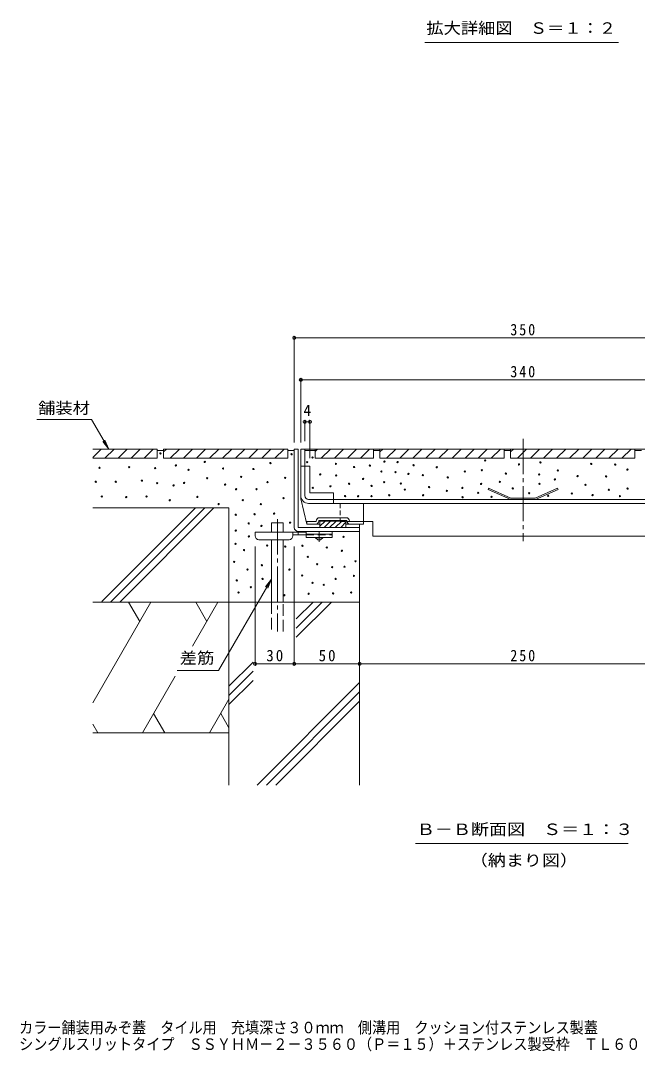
# Model space of a CAD drawing. Units: millimetres at full size, sheet at 1:3, with parts at other scales. Extents: x -1126 to 1153, y -824 to 816.
# Drawn here: x 210 to 682, y -824 to -35 of the extents above; entities that cross this region are included whole.
import ezdxf
from ezdxf.enums import TextEntityAlignment as Align

# ---------------------------------------------------------------- set-up
doc = ezdxf.new("R2010")
doc.units = ezdxf.units.MM
doc.header["$LTSCALE"] = 3
doc.header["$PDMODE"] = 32
doc.header["$PDSIZE"] = 2.4
for name, pattern in [('CHAIN1', [8, 5, -1, 1, -1]), ('CHAIN2', [12, 9, -1, 1, -1]), ('DASHED1', [1.8, 1.2, -0.6]), ('DASHED2', [3, 2, -1]), ('DASHED3', [4, 3, -1])]:
    doc.linetypes.add(name, pattern=pattern)
for name, color, linetype, lineweight in [('4-0', 7, 'CHAIN2', 9), ('4-1', 2, 'Continuous', 9), ('4-2', 3, 'Continuous', 9), ('4-3', 4, 'Continuous', 9), ('4-4', 7, 'Continuous', 9), ('4-5', 7, 'Continuous', 9), ('4-6', 6, 'Continuous', 9), ('4-9', 5, 'Continuous', 5), ('4-C', 2, 'Continuous', 9), ('4-E', 7, 'Continuous', 9), ('D-5', 7, 'Continuous', 9)]:
    doc.layers.add(name, color=color, linetype=linetype, lineweight=lineweight)
doc.layers.add('F-5_F-5ﾚｲﾔ', color=2, linetype='Continuous')
doc.styles.add('ＭＳ ゴシック', font='')
doc.styles.get('ＭＳ ゴシック').set_extended_font_data('MS Gothic')

msp = doc.modelspace()

# ---------------------------------------------------------------- linework, layer by layer
at = {"layer": '4-0'}
msp.add_line((594.265, -355.362), (594.265, -433.478), dxfattribs=at)
at = {"layer": '4-1'}
for p, q in [((419.265, -423.119), (419.265, -363.119)), ((422.265, -423.119), (469.265, -423.119)), ((469.265, -426.119), (469.265, -423.119)), ((422.265, -426.119), (469.265, -426.119))]:
    msp.add_line(p, q, dxfattribs=at)
msp.add_lwpolyline([(422.265, -423.119), (422.265, -363.119), (419.265, -363.119)], dxfattribs=at)
msp.add_arc((422.265, -423.119), 3, 180, 270, dxfattribs=at)
at = {"layer": '4-2'}
for p, q in [((424.265, -398.619), (424.265, -363.119)), ((424.265, -363.119), (755.265, -363.119)), ((427.265, -398.619), (427.265, -363.119)), ((567.914, -393.119), (567.513, -394.035)), ((584.824, -401.619), (567.513, -394.035)), ((585.033, -400.619), (567.914, -393.119)), ((603.497, -400.619), (620.616, -393.119)), ((603.707, -401.619), (621.018, -394.035)), ((620.616, -393.119), (621.018, -394.035)), ((430.265, -401.619), (734.265, -401.619)), ((585.033, -400.619), (603.497, -400.619)), ((430.265, -404.619), (734.265, -404.619))]:
    msp.add_line(p, q, dxfattribs=at)
for radius in [6, 3]:
    msp.add_arc((430.265, -398.619), radius, 180, 270, dxfattribs=at)
at = {"layer": '4-3', "linetype": 'DASHED1'}
for p, q in [((427.265, -376.119), (424.265, -376.119)), ((449.265, -404.619), (449.265, -401.619))]:
    msp.add_line(p, q, dxfattribs=at)
at = {"layer": '4-3'}
for p, q in [((431.265, -376.119), (427.265, -376.119)), ((431.265, -376.119), (431.265, -396.619)), ((424.265, -398.619), (424.265, -401.119)), ((428.765, -420.619), (424.265, -401.119)), ((431.265, -396.619), (449.265, -396.619)), ((449.265, -401.619), (449.265, -396.619)), ((459.015, -415.619), (438.515, -415.619)), ((459.015, -417.619), (438.515, -417.619)), ((438.765, -417.619), (438.765, -423.119)), ((438.765, -417.719), (458.765, -417.719)), ((438.765, -417.819), (458.765, -417.819)), ((438.765, -417.919), (458.765, -417.919)), ((458.765, -417.619), (458.765, -423.119)), ((428.765, -420.619), (428.765, -418.619)), ((435.515, -418.619), (428.765, -418.619)), ((435.515, -420.619), (428.765, -420.619)), ((435.515, -420.619), (438.765, -420.619)), ((438.765, -418.019), (458.765, -418.019)), ((442.809, -418.119), (438.765, -422.163)), ((438.765, -418.119), (458.765, -418.119)), ((458.765, -423.119), (438.765, -423.119)), ((447.051, -418.119), (442.051, -423.119)), ((451.294, -418.119), (446.294, -423.119)), ((455.536, -418.119), (450.536, -423.119)), ((458.765, -419.133), (454.779, -423.119)), ((462.015, -418.619), (472.265, -418.619))]:
    msp.add_line(p, q, dxfattribs=at)
msp.add_lwpolyline([(458.765, -420.619), (472.265, -420.619), (472.265, -404.619)], dxfattribs=at)
for centre, radius, start, end in [((438.515, -418.119), 2.5, 90, 180), ((438.515, -418.119), 0.5, 90, 180), ((459.015, -418.119), 2.5, 0, 90), ((459.015, -418.119), 0.5, 0, 90), ((435.515, -418.119), 0.5, 270, 0), ((435.515, -418.119), 2.5, 270, 0), ((462.015, -418.119), 2.5, 180, 270), ((462.015, -418.119), 0.5, 180, 270)]:
    msp.add_arc(centre, radius, start, end, dxfattribs=at)
at = {"layer": '4-4'}
for p, q in [((419.265, -277.124), (419.265, -358.12)), ((419.265, -278.024), (769.265, -278.024)), ((424.265, -309.241), (424.265, -358.12)), ((764.265, -310.141), (424.265, -310.141)), ((427.265, -341.358), (427.265, -357.119)), ((427.265, -342.258), (431.265, -342.258)), ((431.265, -341.358), (431.265, -370.119)), ((469.265, -528.267), (469.265, -431.119)), ((389.265, -528.267), (389.265, -437.619)), ((419.265, -528.267), (419.265, -437.619)), ((389.265, -527.367), (419.265, -527.367)), ((419.265, -527.367), (469.265, -527.367)), ((469.265, -527.367), (719.265, -527.367))]:
    msp.add_line(p, q, dxfattribs=at)
for p in [(419.265, -278.024), (424.265, -310.141), (427.265, -342.258), (431.265, -342.258), (389.265, -527.367), (419.265, -527.367), (469.265, -527.367)]:
    msp.add_point(p, dxfattribs=at)
at = {"layer": '4-5'}
for p, q in [((277.299, -363.119), (274.429, -356.19)), ((401.807, -462.505), (361.421, -532.456)), ((401.807, -462.505), (397.241, -468.455)), ((401.807, -462.505), (398.936, -469.434)), ((361.421, -532.456), (329.751, -532.456)), ((511.954, -664.978), (674.568, -664.978))]:
    msp.add_line(p, q, dxfattribs=at)
msp.add_lwpolyline([(222.229, -340.35), (264.153, -340.35), (277.299, -363.119), (272.734, -357.169)], dxfattribs=at)
at = {"layer": '4-6'}
for p, q in [((369.265, -408.119), (265.065, -408.119)), ((272.133, -479.682), (343.696, -408.119)), ((278.767, -480.119), (350.767, -408.119)), ((285.838, -480.119), (357.838, -408.119)), ((369.265, -480.119), (369.265, -408.119)), ((401.807, -426.619), (401.807, -419.619)), ((469.265, -420.619), (469.265, -620.119)), ((401.807, -480.119), (401.807, -432.419)), ((410.807, -480.119), (410.807, -432.419)), ((369.265, -480.119), (265.065, -480.119)), ((309.591, -480.119), (265.065, -557.241)), ((292.544, -480.119), (301.067, -494.883)), ((360.893, -480.119), (341.403, -513.878)), ((343.846, -480.119), (352.37, -494.883)), ((469.265, -480.119), (369.265, -480.119)), ((369.265, -480.119), (369.265, -620.119)), ((420.818, -492.929), (433.627, -480.119)), ((420.818, -500), (440.699, -480.119)), ((420.818, -507.071), (447.77, -480.119)), ((369.265, -544.482), (387.698, -526.048)), ((369.265, -551.553), (387.698, -533.12)), ((328.145, -536.841), (303.158, -580.119)), ((369.265, -558.624), (387.698, -540.191)), ((390.907, -620.119), (469.265, -541.762)), ((397.978, -620.119), (469.265, -548.833)), ((369.265, -554.477), (354.46, -580.119)), ((405.049, -620.119), (469.265, -555.904)), ((311.682, -565.356), (320.206, -580.119)), ((362.984, -565.356), (369.265, -576.235)), ((265.065, -573.471), (268.904, -580.119)), ((369.265, -580.119), (265.065, -580.119))]:
    msp.add_line(p, q, dxfattribs=at)
at = {"layer": '4-6', "linetype": 'CHAIN2'}
msp.add_line((406.307, -416.834), (406.307, -502.786), dxfattribs=at)
at = {"layer": '4-6', "linetype": 'DASHED3'}
for p, q in [((401.807, -480.119), (401.807, -502.786)), ((410.807, -502.786), (410.807, -480.119))]:
    msp.add_line(p, q, dxfattribs=at)
at = {"layer": '4-6'}
msp.add_lwpolyline([(410.807, -426.619), (410.807, -419.619), (401.807, -419.619)], dxfattribs=at)
at = {"layer": '4-9', "linetype": 'DASHED1'}
for p, q in [((454.265, -404.619), (454.265, -418.619)), ((454.265, -418.619), (472.265, -418.619))]:
    msp.add_line(p, q, dxfattribs=at)
at = {"layer": '4-9'}
for p, q in [((472.265, -418.619), (479.265, -418.619)), ((479.265, -418.619), (479.265, -429.619)), ((479.265, -429.619), (709.265, -429.619))]:
    msp.add_line(p, q, dxfattribs=at)
at = {"layer": '4-C', "color": 4}
for p, q in [((389.265, -429.419), (389.265, -426.619)), ((389.265, -426.619), (428.265, -426.619)), ((415.265, -432.419), (392.265, -432.419)), ((418.26, -428.619), (428.265, -428.619)), ((418.265, -429.419), (418.265, -426.619)), ((422.265, -428.619), (422.265, -426.619))]:
    msp.add_line(p, q, dxfattribs=at)
at = {"layer": '4-C', "color": 3}
for p, q in [((428.265, -426.119), (428.265, -430.619)), ((428.265, -426.119), (448.265, -426.119)), ((428.265, -428.119), (448.265, -428.119)), ((428.265, -430.619), (448.265, -430.619)), ((448.265, -426.119), (448.265, -430.619))]:
    msp.add_line(p, q, dxfattribs=at)
at = {"layer": '4-C', "color": 3, "linetype": 'DASHED2'}
msp.add_line((428.265, -428.619), (448.265, -428.619), dxfattribs=at)
at = {"layer": '4-C'}
for p, q in [((435.515, -431.119), (435.515, -430.619)), ((437.265, -432.619), (435.515, -431.119)), ((441.015, -431.119), (435.515, -431.119)), ((439.265, -432.619), (437.265, -432.619)), ((441.015, -431.119), (439.265, -432.619)), ((441.015, -431.119), (441.015, -430.619))]:
    msp.add_line(p, q, dxfattribs=at)
at = {"layer": '4-C', "color": 4, "linetype": 'CHAIN1'}
msp.add_line((438.265, -434.167), (438.265, -426.119), dxfattribs=at)
at = {"layer": '4-C', "color": 4}
for centre, start, end in [((392.265, -429.419), 180, 270), ((415.265, -429.419), 270, 0)]:
    msp.add_arc(centre, 3, start, end, dxfattribs=at)
at = {"layer": '4-E', "color": 2}
for p, q in [((265.065, -363.119), (314.265, -363.119)), ((265.065, -369.48), (271.426, -363.119)), ((314.265, -370.119), (265.065, -370.119)), ((274.426, -370.119), (281.426, -363.119)), ((284.426, -370.119), (291.426, -363.119)), ((294.426, -370.119), (301.426, -363.119)), ((304.426, -370.119), (311.426, -363.119)), ((314.265, -363.119), (314.265, -370.119)), ((314.265, -364.119), (319.265, -364.119)), ((319.265, -363.119), (319.265, -370.119)), ((319.265, -363.119), (414.265, -363.119)), ((319.265, -365.28), (321.426, -363.119)), ((414.265, -370.119), (319.265, -370.119)), ((324.426, -370.119), (331.426, -363.119)), ((334.426, -370.119), (341.426, -363.119)), ((344.426, -370.119), (351.426, -363.119)), ((354.426, -370.119), (361.426, -363.119)), ((364.426, -370.119), (371.426, -363.119)), ((374.426, -370.119), (381.426, -363.119)), ((384.426, -370.119), (391.426, -363.119)), ((394.426, -370.119), (401.426, -363.119)), ((404.426, -370.119), (411.426, -363.119)), ((414.265, -363.119), (414.265, -370.119)), ((414.265, -364.119), (419.265, -364.119)), ((427.265, -364.119), (435.165, -364.119)), ((435.165, -363.119), (435.165, -370.119)), ((435.165, -363.119), (479.765, -363.119)), ((435.165, -364.88), (436.926, -363.119)), ((479.765, -370.119), (435.165, -370.119)), ((439.926, -370.119), (446.926, -363.119)), ((449.926, -370.119), (456.926, -363.119)), ((459.926, -370.119), (466.926, -363.119)), ((469.926, -370.119), (476.926, -363.119)), ((479.765, -363.119), (479.765, -370.119)), ((479.765, -364.119), (484.765, -364.119)), ((484.765, -363.119), (579.765, -363.119)), ((484.765, -363.119), (484.765, -370.119)), ((484.765, -365.28), (486.926, -363.119)), ((579.765, -370.119), (484.765, -370.119)), ((489.926, -370.119), (496.926, -363.119)), ((499.926, -370.119), (506.926, -363.119)), ((509.926, -370.119), (516.926, -363.119)), ((519.926, -370.119), (526.926, -363.119)), ((529.926, -370.119), (536.926, -363.119)), ((539.926, -370.119), (546.926, -363.119)), ((549.926, -370.119), (556.926, -363.119)), ((559.926, -370.119), (566.926, -363.119)), ((569.926, -370.119), (576.926, -363.119)), ((579.765, -363.119), (579.765, -370.119)), ((579.765, -364.119), (584.765, -364.119)), ((584.765, -363.119), (679.765, -363.119)), ((584.765, -363.119), (584.765, -370.119)), ((584.765, -365.28), (586.926, -363.119)), ((679.765, -370.119), (584.765, -370.119)), ((589.926, -370.119), (596.926, -363.119)), ((599.926, -370.119), (606.926, -363.119)), ((609.926, -370.119), (616.926, -363.119)), ((619.926, -370.119), (626.926, -363.119)), ((629.926, -370.119), (636.926, -363.119)), ((639.926, -370.119), (646.926, -363.119)), ((649.926, -370.119), (656.926, -363.119)), ((659.926, -370.119), (666.926, -363.119)), ((669.926, -370.119), (676.926, -363.119)), ((679.765, -363.119), (679.765, -370.119)), ((679.765, -364.119), (684.765, -364.119))]:
    msp.add_line(p, q, dxfattribs=at)
at = {"layer": '4-E'}
for centre in [(316.857, -366.385), (417.183, -367.026), (433.254, -369.543), (270.25, -377.346), (292.943, -376.955), (312.832, -377.607), (328.751, -375.602), (338.459, -378.977), (350.799, -372.895), (364.747, -377.95), (388.027, -378.341), (401.011, -373.808), (429.104, -373.1), (451.183, -374.393), (464.997, -376.809), (477.148, -375.731), (488.22, -372.693), (498.316, -373.065), (510.539, -375.465), (528.204, -376.977), (565.315, -371.785), (591.17, -374.836), (607.564, -373.292), (646.429, -374.466), (664.818, -374.988), (674.078, -378.77), (352.618, -385.383), (378.637, -384.405), (412.285, -385.188), (439.131, -382.477), (451.33, -383.212), (471.857, -385.922), (485.869, -380.238), (496.723, -380.757), (506.564, -382.115), (517.64, -382.976), (536.681, -384.802), (549.723, -380.237), (562.765, -379.324), (581.163, -381.822), (606.581, -382.504), (618.693, -386.257), (620.911, -379.434), (635.996, -383.726), (657.776, -383.987), (267.372, -388.057), (282.64, -388.041), (302.724, -387.258), (314.397, -389.149), (326.917, -390.91), (334.938, -388.954), (366.312, -390.274), (374.724, -393.796), (390.374, -393.796), (398.786, -388.318), (433.399, -392.766), (446.921, -391.59), (461.176, -389.645), (478.422, -391.311), (488.003, -388.4), (500.754, -389.466), (503.818, -394.142), (522.413, -392.152), (547.831, -392.834), (562.161, -389.764), (576.557, -388.134), (586.385, -393.175), (606.752, -389.669), (642.021, -390.455), (659.91, -394.199), (674.239, -393.346), (271.945, -399.387), (290.726, -399.779), (306.245, -399.387), (323.983, -402.257), (345.111, -399.713), (379.81, -402.208), (411.111, -400.643), (458.091, -399.086), (468.086, -399.233), (478.324, -399.052), (491.944, -398.464), (517.807, -398.464), (536.06, -395.052), (548.001, -399.999), (559.943, -396.587), (570.178, -399.658), (598.965, -396.908), (613.509, -398.805), (631.587, -397.106), (647.499, -398.28), (668.439, -399.146), (361.421, -405.142), (393.7, -405.142), (374.44, -413.302), (388.873, -412.955), (403.827, -412.433), (374.449, -425.421), (384.383, -419.978), (394.081, -421.93), (416.087, -419.389), (384.552, -429.905), (457.027, -430.227), (374.372, -435.61), (380.812, -440.398), (398.499, -436.96), (412.325, -437.686), (425.439, -437.082), (444.128, -438.402), (455.705, -440.897), (373.284, -449.442), (429.57, -445.522), (466.097, -448.97), (383.502, -455.289), (394.558, -451.972), (415.543, -455.327), (436.757, -451.235), (448.182, -453.446), (457.699, -453.06), (375.209, -463.581), (395.004, -462.424), (425.273, -459.83), (433.256, -465.424), (450.924, -462.424), (464.951, -460.08), (376.683, -472.795), (386.035, -468.85), (441.749, -466.929), (448.919, -473.532), (462.72, -472.812), (411.66, -474.966), (430.266, -473.81)]:
    msp.add_circle(centre, 0.5, dxfattribs=at)
at = {"layer": 'D-5'}
msp.add_line((519.227, -51.988), (667.296, -51.988), dxfattribs=at)

# ---------------------------------------------------------------- texts
at = {"layer": '4-4', "color": 2, "style": 'ＭＳ ゴシック'}
msp.add_text('4', height=8.798, dxfattribs=at).set_placement((426.265, -340.458), align=Align.BOTTOM_LEFT)
at = {"layer": '4-4', "color": 2, "char_height": 8.798, "attachment_point": 7, "style": 'ＭＳ ゴシック'}
for s, insert in [('\\T1.27;\\W0.9;350', (584.515, -276.224)), ('\\T1.27;\\W0.9;340', (584.515, -308.341)), ('\\T1.27;\\W0.95;30', (397.89, -525.567)), ('\\T1.27;\\W0.95;50', (437.89, -525.567)), ('\\T1.27;\\W0.9;250', (584.515, -525.567))]:
    msp.add_mtext(s, dxfattribs=dict(at, insert=insert))
at = {"layer": '4-5', "color": 2, "style": 'ＭＳ ゴシック'}
for s, width, p in [('舗装材', 1.1, (223.305, -338.674)), ('差筋', 1.1, (331.731, -529.886)), ('Ｂ－Ｂ断面図\u3000Ｓ＝１：３', 1.15, (513.023, -661.021)), ('（納まり図）', 1.15, (553.511, -684.701))]:
    msp.add_text(s, height=8.798, dxfattribs=dict(at, width=width)).set_placement(p, align=Align.BOTTOM_LEFT)
at = {"layer": 'D-5', "color": 2, "style": 'ＭＳ ゴシック', "width": 1.1}
msp.add_text('拡大詳細図\u3000Ｓ＝１：２', height=8.798, dxfattribs=at).set_placement((520.296, -48.031), align=Align.BOTTOM_LEFT)
at = {"layer": 'F-5_F-5ﾚｲﾔ', "style": 'ＭＳ ゴシック', "width": 0.9}
for s, p in [('カラー舗装用みぞ蓋\u3000タイル用\u3000充填深さ３０ｍｍ\u3000側溝用\u3000クッション付ステンレス製蓋', (208.737, -812.699)), ('シングルスリットタイプ\u3000ＳＳＹＨＭ－２－３５６０（Ｐ＝１５）＋ステンレス製受枠\u3000ＴＬ６０', (208.812, -825.389))]:
    msp.add_text(s, height=8.798, dxfattribs=at).set_placement(p, align=Align.BOTTOM_LEFT)

doc.saveas('drawing.dxf')
